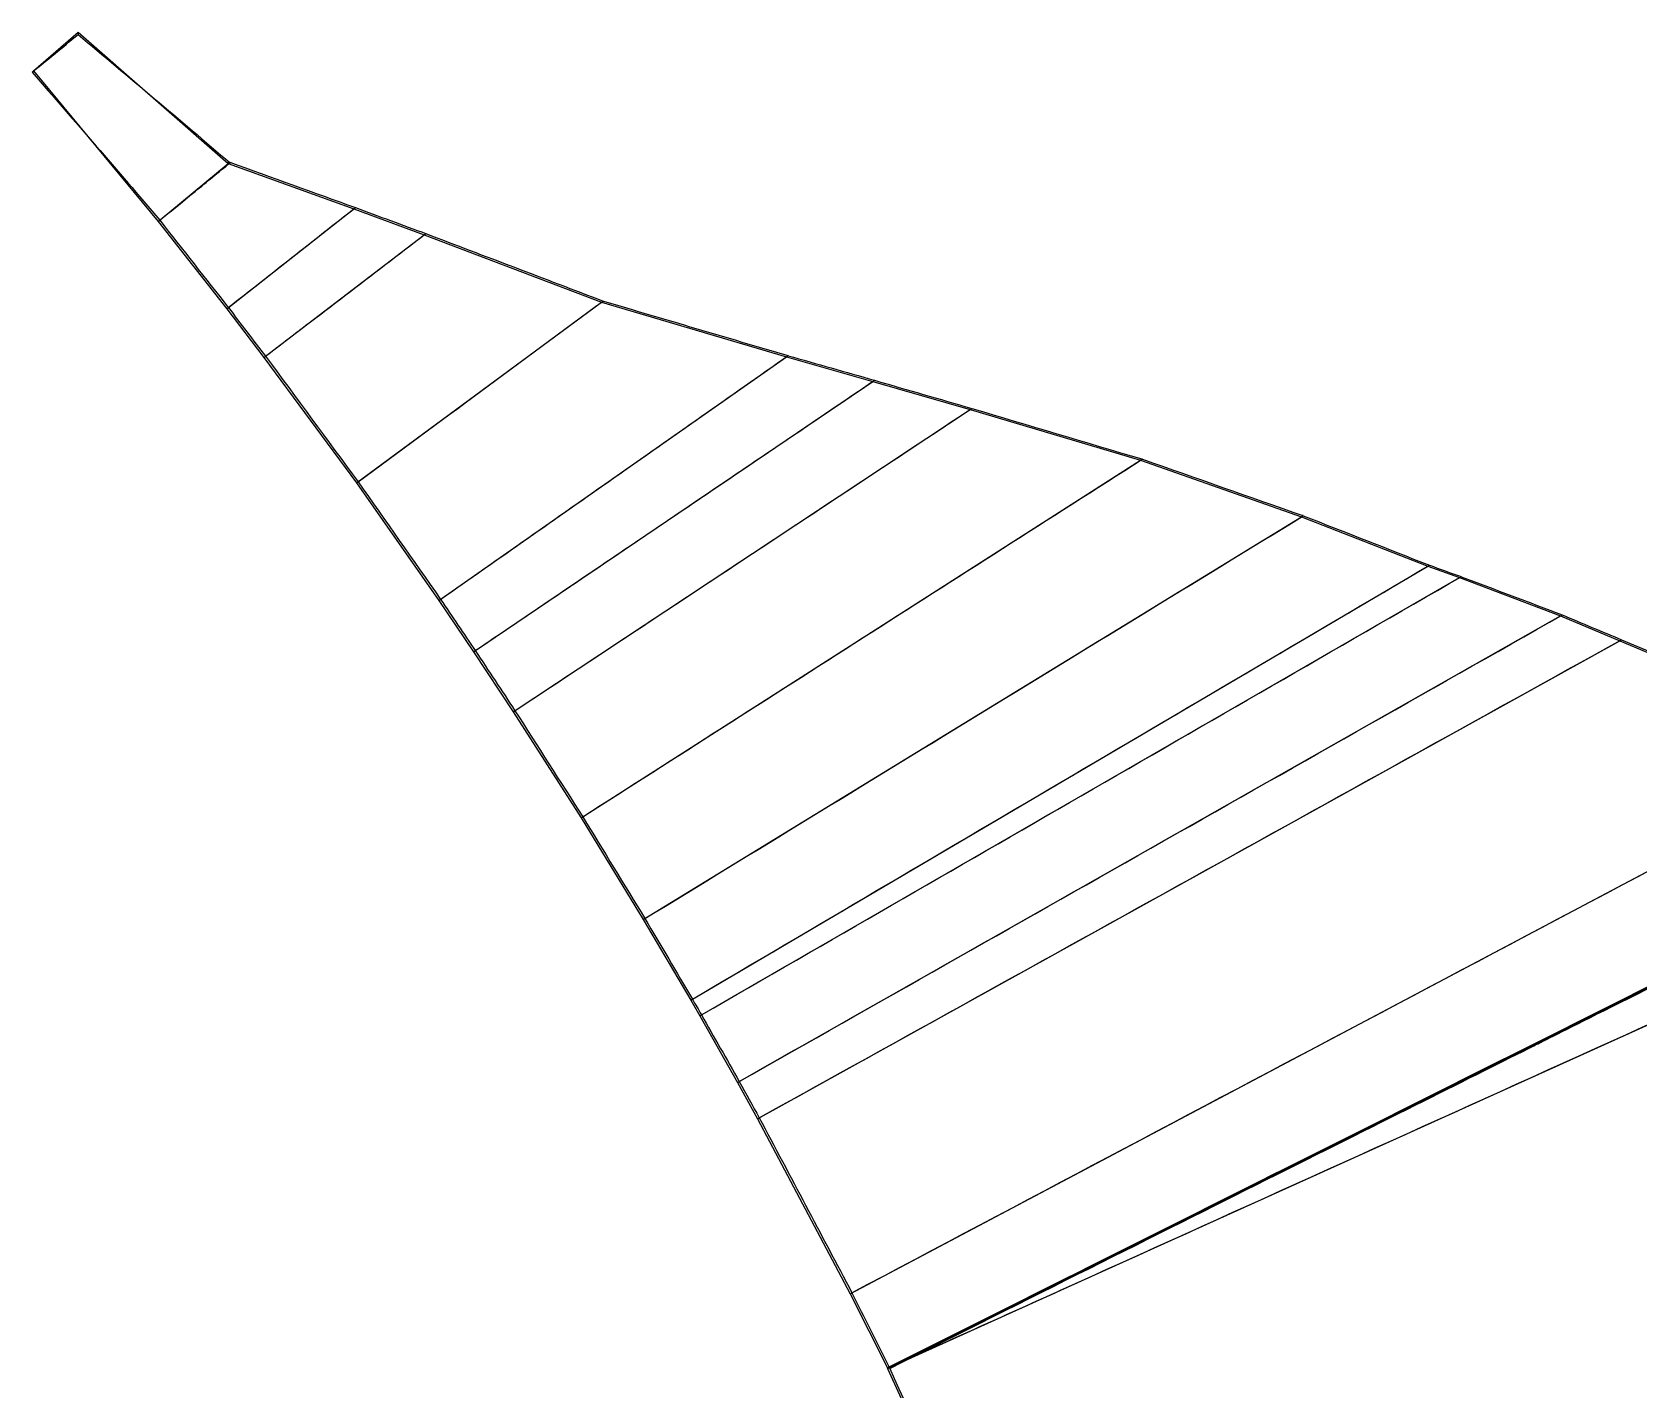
# Model space of a CAD drawing. Header units: metres. Extents: x 225018.4 to 225065.7, y 450831.4 to 450886.9.
# Drawn here: x 225051.928 to 225056.421, y 450883.13 to 450886.926 of the extents above; entities that cross this region are included whole.
import ezdxf

# ---------------------------------------------------------------- set-up
doc = ezdxf.new("R2010")
doc.units = ezdxf.units.M
doc.header["$MEASUREMENT"] = 0
doc.layers.add('사면1', color=7, linetype='Continuous')

msp = doc.modelspace()

# ---------------------------------------------------------------- linework, layer by layer
at = {"layer": '사면1', "color": 53}
for p, q in [((225051.9321, 450886.8179, 166.4), (225052.057, 450886.9264, 166.2897)), ((225051.9321, 450886.8179, 166.4), (225052.057, 450886.9264, 166.2897)), ((225052.057, 450886.9264, 166.2897), (225052.0561, 450886.9198, 166.2823)), ((225052.057, 450886.9264, 166.2897), (225052.0561, 450886.9198, 166.2823)), ((225052.057, 450886.9264, 166.2897), (225052.4764, 450886.5591, 166.5696)), ((225052.057, 450886.9264, 166.2897), (225052.4764, 450886.5591, 166.5696)), ((225051.9321, 450886.8179, 166.4), (225051.9278, 450886.8144, 166.3917)), ((225051.9321, 450886.8179, 166.4), (225052.2803, 450886.397, 166.4)), ((225052.2803, 450886.397, 166.4), (225052.4764, 450886.5591, 166.5696)), ((225052.2803, 450886.397, 166.4), (225052.4764, 450886.5591, 166.5696)), ((225052.4764, 450886.5591, 166.5696), (225052.8275, 450886.4325, 166.7014)), ((225052.4764, 450886.5591, 166.5696), (225052.8275, 450886.4325, 166.7014)), ((225052.4722, 450886.153, 166.4), (225052.8275, 450886.4325, 166.7014)), ((225052.4722, 450886.153, 166.4), (225052.8275, 450886.4325, 166.7014)), ((225052.8275, 450886.4325, 166.7014), (225052.8319, 450886.4359, 166.6931)), ((225052.8275, 450886.4325, 166.7014), (225053.0246, 450886.3598, 166.7763)), ((225052.2803, 450886.397, 166.4), (225052.4722, 450886.153, 166.4)), ((225052.5762, 450886.0169, 166.4), (225053.0246, 450886.3598, 166.7763)), ((225052.5762, 450886.0169, 166.4), (225053.0246, 450886.3598, 166.7763)), ((225053.0246, 450886.3598, 166.7763), (225053.029, 450886.3631, 166.768)), ((225053.0246, 450886.3598, 166.7763), (225053.5202, 450886.1715, 166.9677)), ((225053.0246, 450886.3598, 166.7763), (225053.5202, 450886.1715, 166.9677)), ((225052.8349, 450885.6661, 166.4), (225053.5202, 450886.1715, 166.9677)), ((225052.8349, 450885.6661, 166.4), (225053.5202, 450886.1715, 166.9677)), ((225053.5202, 450886.1715, 166.9677), (225054.0372, 450886.0187, 167.1912)), ((225053.5202, 450886.1715, 166.9677), (225054.0372, 450886.0187, 167.1912)), ((225052.4722, 450886.153, 166.4), (225052.5762, 450886.0169, 166.4)), ((225052.5762, 450886.0169, 166.4), (225052.8349, 450885.6661, 166.4)), ((225053.0654, 450885.3374, 166.4), (225054.0372, 450886.0187, 167.1912)), ((225053.0654, 450885.3374, 166.4), (225054.0372, 450886.0187, 167.1912)), ((225054.0372, 450886.0187, 167.1912), (225054.0417, 450886.0219, 167.1829)), ((225054.0372, 450886.0187, 167.1912), (225054.0417, 450886.0219, 167.1829)), ((225054.0372, 450886.0187, 167.1912), (225054.2791, 450885.9499, 167.2989)), ((225054.0372, 450886.0187, 167.1912), (225054.2791, 450885.9499, 167.2989)), ((225053.1624, 450885.194, 166.4), (225054.2791, 450885.9499, 167.2989)), ((225053.1624, 450885.194, 166.4), (225054.2791, 450885.9499, 167.2989)), ((225054.2791, 450885.9499, 167.2989), (225054.2837, 450885.953, 167.2906)), ((225054.2791, 450885.9499, 167.2989), (225054.5508, 450885.8712, 167.4211)), ((225053.2734, 450885.0263, 166.4), (225054.5508, 450885.8712, 167.4211)), ((225053.2734, 450885.0263, 166.4), (225054.5508, 450885.8712, 167.4211)), ((225054.5508, 450885.8712, 167.4211), (225054.5555, 450885.8743, 167.4127)), ((225054.5508, 450885.8712, 167.4211), (225055.0279, 450885.7296, 167.6381)), ((225054.5508, 450885.8712, 167.4211), (225055.0279, 450885.7296, 167.6381)), ((225053.4629, 450884.7297, 166.4), (225055.0279, 450885.7296, 167.6381)), ((225053.4629, 450884.7297, 166.4), (225055.0279, 450885.7296, 167.6381)), ((225055.0279, 450885.7296, 167.6381), (225055.478, 450885.5714, 167.8388)), ((225055.0279, 450885.7296, 167.6381), (225055.478, 450885.5714, 167.8388)), ((225052.8349, 450885.6661, 166.4), (225053.0654, 450885.3374, 166.4)), ((225053.6369, 450884.4452, 166.4), (225055.478, 450885.5714, 167.8388)), ((225053.6369, 450884.4452, 166.4), (225055.478, 450885.5714, 167.8388)), ((225055.478, 450885.5714, 167.8388), (225055.8306, 450885.4332, 167.9945)), ((225055.478, 450885.5714, 167.8388), (225055.8306, 450885.4332, 167.9945)), ((225053.7695, 450884.22, 166.4), (225055.8306, 450885.4332, 167.9945)), ((225053.7695, 450884.22, 166.4), (225055.8306, 450885.4332, 167.9945)), ((225053.7948, 450884.1761, 166.4), (225055.9192, 450885.4012, 168.0349)), ((225053.7948, 450884.1761, 166.4), (225055.9192, 450885.4012, 168.0349)), ((225055.8306, 450885.4332, 167.9945), (225055.8354, 450885.436, 167.9861)), ((225055.8306, 450885.4332, 167.9945), (225055.9192, 450885.4012, 168.0349)), ((225055.9192, 450885.4012, 168.0349), (225056.2023, 450885.2942, 168.1639)), ((225053.0654, 450885.3374, 166.4), (225053.1624, 450885.194, 166.4)), ((225053.9003, 450883.9899, 166.4), (225056.2023, 450885.2942, 168.1639)), ((225053.9003, 450883.9899, 166.4), (225056.2023, 450885.2942, 168.1639)), ((225056.2023, 450885.2942, 168.1639), (225056.3678, 450885.2249, 168.2379)), ((225053.9565, 450883.8885, 166.4), (225056.3678, 450885.2249, 168.2379)), ((225053.9565, 450883.8885, 166.4), (225056.3678, 450885.2249, 168.2379)), ((225056.3678, 450885.2249, 168.2379), (225056.3727, 450885.2276, 168.2296)), ((225056.3678, 450885.2249, 168.2379), (225057.0873, 450884.9199, 168.5622)), ((225056.3678, 450885.2249, 168.2379), (225057.0873, 450884.9199, 168.5622)), ((225053.1624, 450885.194, 166.4), (225053.2734, 450885.0263, 166.4)), ((225053.2734, 450885.0263, 166.4), (225053.4629, 450884.7297, 166.4)), ((225054.2155, 450883.3993, 166.3958), (225057.0873, 450884.9199, 168.5622)), ((225054.2155, 450883.3993, 166.3958), (225057.0873, 450884.9199, 168.5622)), ((225053.4629, 450884.7297, 166.4), (225053.6369, 450884.4452, 166.4)), ((225054.3195, 450883.1919, 166.4), (225057.4437, 450884.7572, 168.7296)), ((225054.3195, 450883.1919, 166.4), (225057.4437, 450884.7572, 168.7296)), ((225054.3202, 450883.1903, 166.4005), (225057.4463, 450884.7554, 168.7312)), ((225054.3202, 450883.1903, 166.4), (225057.6146, 450884.6789, 168.8101)), ((225054.3202, 450883.1903, 166.4), (225057.6146, 450884.6789, 168.8101)), ((225053.6369, 450884.4452, 166.4), (225053.7695, 450884.22, 166.4)), ((225053.7695, 450884.22, 166.4), (225053.7948, 450884.1761, 166.4)), ((225053.7948, 450884.1761, 166.4), (225053.9003, 450883.9899, 166.4)), ((225053.9003, 450883.9899, 166.4), (225053.9565, 450883.8885, 166.4)), ((225053.9565, 450883.8885, 166.4), (225054.2155, 450883.3993, 166.3958)), ((225054.2155, 450883.3993, 166.3958), (225054.3195, 450883.1919, 166.4)), ((225054.3195, 450883.1919, 166.4), (225054.3202, 450883.1903, 166.4)), ((225054.3202, 450883.1903, 166.4), (225054.3253, 450883.1924, 166.3917)), ((225054.3202, 450883.1903, 166.4005), (225054.7312, 450882.2806, 166.6915))]:
    msp.add_line(p, q, dxfattribs=at)
at = {"layer": '사면1', "color": 53, "extrusion": (0.158202, 0.883183, 0.441542)}
for p, q in [((225052.8275, 450886.4325, 166.7014), (225052.8319, 450886.4359, 166.6931)), ((225052.8275, 450886.4325, 166.7014), (225053.0246, 450886.3598, 166.7763)), ((225053.0246, 450886.3598, 166.7763), (225053.029, 450886.3631, 166.768))]:
    msp.add_line(p, q, dxfattribs=at)
at = {"layer": '사면1', "color": 53, "extrusion": (0.09114, 0.917075, 0.388159)}
for p, q in [((225054.2791, 450885.9499, 167.2989), (225054.2837, 450885.953, 167.2906)), ((225054.2791, 450885.9499, 167.2989), (225054.5508, 450885.8712, 167.4211)), ((225054.5508, 450885.8712, 167.4211), (225054.5555, 450885.8743, 167.4127))]:
    msp.add_line(p, q, dxfattribs=at)
at = {"layer": '사면1', "color": 53, "extrusion": (0.150855, 0.908268, 0.390247)}
for p, q in [((225055.8306, 450885.4332, 167.9945), (225055.8354, 450885.436, 167.9861)), ((225055.8306, 450885.4332, 167.9945), (225055.9192, 450885.4012, 168.0349)), ((225055.9192, 450885.4012, 168.0349), (225055.924, 450885.4039, 168.0265))]:
    msp.add_line(p, q, dxfattribs=at)
at = {"layer": '사면1', "color": 53, "extrusion": (0.163225, 0.905223, 0.392337)}
for p, q in [((225055.9192, 450885.4012, 168.0349), (225055.924, 450885.4039, 168.0265)), ((225055.9192, 450885.4012, 168.0349), (225056.2023, 450885.2942, 168.1639)), ((225056.2023, 450885.2942, 168.1639), (225056.2071, 450885.2969, 168.1556))]:
    msp.add_line(p, q, dxfattribs=at)
at = {"layer": '사면1', "color": 53, "extrusion": (0.194157, 0.894506, 0.402693)}
for p, q in [((225056.2023, 450885.2942, 168.1639), (225056.2071, 450885.2969, 168.1556)), ((225056.2023, 450885.2942, 168.1639), (225056.3678, 450885.2249, 168.2379)), ((225056.3678, 450885.2249, 168.2379), (225056.3727, 450885.2276, 168.2296))]:
    msp.add_line(p, q, dxfattribs=at)
at = {"layer": '사면1', "color": 53, "extrusion": (-0.587566, -0.030532, 0.8086)}
for p, q in [((225054.3194, 450883.1919, 166.4), (225057.4448, 450884.7566, 168.7302)), ((225054.3202, 450883.1903, 166.4005), (225057.4463, 450884.7554, 168.7312)), ((225054.3194, 450883.1919, 166.4), (225054.3202, 450883.1903, 166.4005))]:
    msp.add_line(p, q, dxfattribs=at)
at = {"layer": '사면1', "color": 53, "extrusion": (-0.318132, 0.927534, -0.196146)}
for p, q in [((225054.3194, 450883.1919, 166.4), (225057.4448, 450884.7566, 168.7302)), ((225054.3253, 450883.1922, 166.3919), (225057.4507, 450884.7569, 168.7221)), ((225054.3194, 450883.1919, 166.4), (225054.3253, 450883.1922, 166.3919))]:
    msp.add_line(p, q, dxfattribs=at)
at = {"layer": '사면1', "color": 53, "extrusion": (0.587566, 0.030532, -0.8086)}
for q in [(225057.4507, 450884.7569, 168.7221), (225054.3257, 450883.1913, 166.3922)]:
    msp.add_line((225054.3253, 450883.1922, 166.3919), q, dxfattribs=at)
at = {"layer": '사면1', "color": 53}
for points in [[(225051.9278, 450886.8144, 166.3917), (225051.9706, 450886.8492, 166.3549), (225052.0135, 450886.8843, 166.3185), (225052.0561, 450886.9198, 166.2823)], [(225051.9278, 450886.8144, 166.3917), (225051.9706, 450886.8492, 166.3549), (225052.0135, 450886.8843, 166.3185), (225052.0561, 450886.9198, 166.2823)], [(225052.0561, 450886.9198, 166.2823), (225052.1987, 450886.7996, 166.3733), (225052.341, 450886.6815, 166.4671), (225052.4813, 450886.561, 166.561)], [(225052.0561, 450886.9198, 166.2823), (225052.1987, 450886.7996, 166.3733), (225052.341, 450886.6815, 166.4671), (225052.4813, 450886.561, 166.561)], [(225052.4764, 450886.5591, 166.5696), (225052.4765, 450886.5608, 166.5664), (225052.4766, 450886.5624, 166.5631), (225052.4767, 450886.564, 166.5598)], [(225052.4764, 450886.5591, 166.5696), (225052.4765, 450886.5608, 166.5664), (225052.4766, 450886.5624, 166.5631), (225052.4767, 450886.564, 166.5598)], [(225052.4813, 450886.561, 166.561), (225052.4798, 450886.562, 166.5606), (225052.4782, 450886.563, 166.5602), (225052.4767, 450886.564, 166.5598)], [(225052.4813, 450886.561, 166.561), (225052.4798, 450886.562, 166.5606), (225052.4782, 450886.563, 166.5602), (225052.4767, 450886.564, 166.5598)], [(225052.2846, 450886.4004, 166.3917), (225052.2846, 450886.4004, 166.3917), (225052.2846, 450886.4004, 166.3917), (225052.2846, 450886.4004, 166.3917)], [(225053.5248, 450886.1747, 166.9594), (225053.5251, 450886.1746, 166.9595), (225053.5253, 450886.1745, 166.9596), (225053.5256, 450886.1744, 166.9597)], [(225053.5248, 450886.1747, 166.9594), (225053.5251, 450886.1746, 166.9595), (225053.5253, 450886.1745, 166.9596), (225053.5256, 450886.1744, 166.9597)], [(225055.0312, 450885.733, 167.6292), (225055.0316, 450885.7328, 167.6293), (225055.0321, 450885.7327, 167.6295), (225055.0325, 450885.7325, 167.6297)], [(225055.0312, 450885.733, 167.6292), (225055.0316, 450885.7328, 167.6293), (225055.0321, 450885.7327, 167.6295), (225055.0325, 450885.7325, 167.6297)], [(225052.8394, 450885.6693, 166.3917), (225052.8395, 450885.6693, 166.3917), (225052.8395, 450885.6693, 166.3917), (225052.8395, 450885.6693, 166.3917)], [(225055.4827, 450885.5742, 167.8305), (225055.4822, 450885.5744, 167.8302), (225055.4816, 450885.5747, 167.83), (225055.4811, 450885.5749, 167.8297)], [(225055.4827, 450885.5742, 167.8305), (225055.4822, 450885.5744, 167.8302), (225055.4816, 450885.5747, 167.83), (225055.4811, 450885.5749, 167.8297)], [(225056.3727, 450885.2276, 168.2296), (225056.6125, 450885.1259, 168.3377), (225056.8524, 450885.0242, 168.4458), (225057.0922, 450884.9224, 168.5538)], [(225056.3727, 450885.2276, 168.2296), (225056.6125, 450885.1259, 168.3377), (225056.8524, 450885.0242, 168.4458), (225057.0922, 450884.9224, 168.5538)], [(225053.4676, 450884.7326, 166.3917), (225053.4676, 450884.7326, 166.3917), (225053.4677, 450884.7326, 166.3917), (225053.4677, 450884.7325, 166.3917)], [(225054.6006, 450883.3326, 166.5975), (225055.55, 450883.8083, 167.3055), (225056.4993, 450884.284, 168.0134), (225057.4487, 450884.7596, 168.7213)], [(225054.6006, 450883.3326, 166.5975), (225055.55, 450883.8083, 167.3055), (225056.4993, 450884.284, 168.0134), (225057.4487, 450884.7596, 168.7213)], [(225053.9614, 450883.8911, 166.3917), (225053.9614, 450883.8911, 166.3917), (225053.9614, 450883.8912, 166.3917), (225053.9614, 450883.8912, 166.3917)], [(225054.2205, 450883.4018, 166.3875), (225054.2552, 450883.3326, 166.3889), (225054.2898, 450883.2634, 166.3903), (225054.3245, 450883.1942, 166.3916)], [(225054.3245, 450883.1942, 166.3916), (225054.3248, 450883.1936, 166.3917), (225054.3251, 450883.193, 166.3917), (225054.3253, 450883.1924, 166.3917)], [(225054.3257, 450883.1913, 166.3922), (225054.3258, 450883.191, 166.3923), (225054.326, 450883.1907, 166.3924), (225054.3261, 450883.1905, 166.3924)]]:
    msp.add_open_spline(points, degree=3, dxfattribs=at)
for points, knots in [([(225051.9278, 450886.8144, 166.3917), (225052.0469, 450886.6766, 166.3891), (225052.1672, 450886.5398, 166.3906), (225052.2845, 450886.4005, 166.3917), (225052.2846, 450886.4005, 166.3917), (225052.2846, 450886.4005, 166.3917), (225052.2846, 450886.4004, 166.3917)], [0, 0, 0, 0, 0.5462967, 0.5462967, 0.5462967, 0.5463646, 0.5463646, 0.5463646, 0.5463646]), ([(225052.4767, 450886.564, 166.5598), (225052.478, 450886.5635, 166.5603), (225052.4794, 450886.5631, 166.5608), (225052.4807, 450886.5626, 166.5613), (225052.5978, 450886.5204, 166.6052), (225052.7148, 450886.4781, 166.6491), (225052.8318, 450886.4359, 166.6931), (225052.8318, 450886.4359, 166.6931), (225052.8318, 450886.4359, 166.6931), (225052.8319, 450886.4359, 166.6931)], [-0.0045483, -0.0045483, -0.0045483, -0.0045483, 0, 0, 0, 0.3958101, 0.3958101, 0.3958101, 0.3958405, 0.3958405, 0.3958405, 0.3958405]), ([(225052.4767, 450886.564, 166.5598), (225052.478, 450886.5635, 166.5603), (225052.4794, 450886.5631, 166.5608), (225052.4807, 450886.5626, 166.5613), (225052.5978, 450886.5204, 166.6052), (225052.7148, 450886.4781, 166.6491), (225052.8318, 450886.4359, 166.6931), (225052.8318, 450886.4359, 166.6931), (225052.8318, 450886.4359, 166.6931), (225052.8319, 450886.4359, 166.6931)], [-0.0045483, -0.0045483, -0.0045483, -0.0045483, 0, 0, 0, 0.3958101, 0.3958101, 0.3958101, 0.3958405, 0.3958405, 0.3958405, 0.3958405]), ([(225052.2926, 450886.4069, 166.3985), (225052.2929, 450886.4072, 166.3988), (225052.293, 450886.4073, 166.3989), (225052.3066, 450886.4184, 166.4106), (225052.3445, 450886.4493, 166.4432), (225052.4164, 450886.508, 166.5051), (225052.4486, 450886.5343, 166.5328), (225052.4813, 450886.561, 166.561)], [-0.0010134, -0.0010134, -0.0010134, -0.0010134, 0, 0, 0.0622539, 0.0622539, 0.1145358, 0.1145358, 0.1145358, 0.1145358]), ([(225052.2926, 450886.4069, 166.3985), (225052.2929, 450886.4072, 166.3988), (225052.293, 450886.4073, 166.3989), (225052.3066, 450886.4184, 166.4106), (225052.3445, 450886.4493, 166.4432), (225052.4164, 450886.508, 166.5051), (225052.4486, 450886.5343, 166.5328), (225052.4813, 450886.561, 166.561)], [-0.0010134, -0.0010134, -0.0010134, -0.0010134, 0, 0, 0.0622539, 0.0622539, 0.1145358, 0.1145358, 0.1145358, 0.1145358]), ([(225052.4765, 450886.1564, 166.3917), (225052.5357, 450886.203, 166.4419), (225052.595, 450886.2496, 166.4921), (225052.7134, 450886.3427, 166.5926), (225052.7726, 450886.3893, 166.6428), (225052.8318, 450886.4359, 166.693)], [0.005433, 0.005433, 0.005433, 0.005433, 0.2770518, 0.2770518, 0.5487282, 0.5487282, 0.5487282, 0.5487282]), ([(225052.4765, 450886.1564, 166.3917), (225052.5357, 450886.203, 166.4419), (225052.595, 450886.2496, 166.4921), (225052.7134, 450886.3427, 166.5926), (225052.7726, 450886.3893, 166.6428), (225052.8318, 450886.4359, 166.693)], [0.005433, 0.005433, 0.005433, 0.005433, 0.2770518, 0.2770518, 0.5487282, 0.5487282, 0.5487282, 0.5487282]), ([(225052.8319, 450886.4359, 166.6931), (225052.8319, 450886.4359, 166.6931), (225052.8319, 450886.4359, 166.6931), (225052.8319, 450886.4359, 166.6931), (225052.8976, 450886.4116, 166.718), (225052.9633, 450886.3874, 166.743), (225053.029, 450886.3631, 166.768), (225053.029, 450886.3631, 166.768), (225053.029, 450886.3631, 166.768), (225053.029, 450886.3631, 166.768)], [-0.0000305, -0.0000305, -0.0000305, -0.0000305, 0, 0, 0, 0.2230485, 0.2230485, 0.2230485, 0.2230867, 0.2230867, 0.2230867, 0.2230867]), ([(225052.8319, 450886.4359, 166.6931), (225052.8319, 450886.4359, 166.6931), (225052.8319, 450886.4359, 166.6931), (225052.8319, 450886.4359, 166.6931), (225052.8976, 450886.4116, 166.718), (225052.9633, 450886.3874, 166.743), (225053.029, 450886.3631, 166.768), (225053.029, 450886.3631, 166.768), (225053.029, 450886.3631, 166.768), (225053.029, 450886.3631, 166.768)], [-0.0000305, -0.0000305, -0.0000305, -0.0000305, 0, 0, 0, 0.2230485, 0.2230485, 0.2230485, 0.2230867, 0.2230867, 0.2230867, 0.2230867]), ([(225052.2846, 450886.4004, 166.3917), (225052.287, 450886.4024, 166.3938), (225052.2895, 450886.4044, 166.3959), (225052.2921, 450886.4066, 166.3982), (225052.2922, 450886.4067, 166.3983), (225052.2926, 450886.4069, 166.3985)], [-0.01133685, -0.01133685, -0.01133685, -0.01133685, 0, 0, 0.00101341, 0.00101341, 0.00101341, 0.00101341]), ([(225052.2846, 450886.4004, 166.3917), (225052.287, 450886.4024, 166.3938), (225052.2895, 450886.4044, 166.3959), (225052.2921, 450886.4066, 166.3982), (225052.2922, 450886.4067, 166.3983), (225052.2926, 450886.4069, 166.3985)], [-0.01133685, -0.01133685, -0.01133685, -0.01133685, 0, 0, 0.00101341, 0.00101341, 0.00101341, 0.00101341]), ([(225052.2846, 450886.4004, 166.3917), (225052.2846, 450886.4004, 166.3917), (225052.2846, 450886.4004, 166.3917), (225052.2846, 450886.4004, 166.3917), (225052.3486, 450886.3191, 166.3917), (225052.4126, 450886.2378, 166.3917), (225052.4765, 450886.1564, 166.3917), (225052.4765, 450886.1564, 166.3917), (225052.4765, 450886.1564, 166.3917), (225052.4765, 450886.1564, 166.3917)], [-0.0000476, -0.0000476, -0.0000476, -0.0000476, 0, 0, 0, 0.3103719, 0.3103719, 0.3103719, 0.3104101, 0.3104101, 0.3104101, 0.3104101]), ([(225052.5806, 450886.0203, 166.3917), (225052.6554, 450886.0774, 166.4544), (225052.7301, 450886.1345, 166.5171), (225052.8795, 450886.2488, 166.6425), (225052.9543, 450886.306, 166.7052), (225053.029, 450886.3631, 166.768)], [-0.6851296, -0.6851296, -0.6851296, -0.6851296, -0.345974, -0.345974, -0.0067824, -0.0067824, -0.0067824, -0.0067824]), ([(225052.5806, 450886.0203, 166.3917), (225052.6554, 450886.0774, 166.4544), (225052.7301, 450886.1345, 166.5171), (225052.8795, 450886.2488, 166.6425), (225052.9543, 450886.306, 166.7052), (225053.029, 450886.3631, 166.768)], [-0.6851296, -0.6851296, -0.6851296, -0.6851296, -0.345974, -0.345974, -0.0067824, -0.0067824, -0.0067824, -0.0067824]), ([(225053.029, 450886.3631, 166.7679), (225053.029, 450886.3631, 166.768), (225053.029, 450886.3631, 166.768), (225053.029, 450886.3631, 166.768), (225053.1943, 450886.3003, 166.8318), (225053.3595, 450886.2375, 166.8956), (225053.5247, 450886.1747, 166.9593), (225053.5247, 450886.1747, 166.9594), (225053.5248, 450886.1747, 166.9594), (225053.5248, 450886.1747, 166.9594)], [-0.0000384, -0.0000384, -0.0000384, -0.0000384, 0, 0, 0, 0.5637247, 0.5637247, 0.5637247, 0.5638066, 0.5638066, 0.5638066, 0.5638066]), ([(225053.029, 450886.3631, 166.7679), (225053.029, 450886.3631, 166.768), (225053.029, 450886.3631, 166.768), (225053.029, 450886.3631, 166.768), (225053.1943, 450886.3003, 166.8318), (225053.3595, 450886.2375, 166.8956), (225053.5247, 450886.1747, 166.9593), (225053.5247, 450886.1747, 166.9594), (225053.5248, 450886.1747, 166.9594), (225053.5248, 450886.1747, 166.9594)], [-0.0000384, -0.0000384, -0.0000384, -0.0000384, 0, 0, 0, 0.5637247, 0.5637247, 0.5637247, 0.5638066, 0.5638066, 0.5638066, 0.5638066]), ([(225052.8394, 450885.6693, 166.3917), (225052.9537, 450885.7535, 166.4863), (225053.0679, 450885.8378, 166.5809), (225053.2963, 450886.0062, 166.7701), (225053.4105, 450886.0905, 166.8648), (225053.5248, 450886.1747, 166.9594)], [-1.033664, -1.033664, -1.033664, -1.033664, -0.522003, -0.522003, -0.010232, -0.010232, -0.010232, -0.010232]), ([(225052.8394, 450885.6693, 166.3917), (225052.9537, 450885.7535, 166.4863), (225053.0679, 450885.8378, 166.5809), (225053.2963, 450886.0062, 166.7701), (225053.4105, 450886.0905, 166.8648), (225053.5248, 450886.1747, 166.9594)], [-1.033664, -1.033664, -1.033664, -1.033664, -0.522003, -0.522003, -0.010232, -0.010232, -0.010232, -0.010232]), ([(225053.5202, 450886.1715, 166.9677), (225053.5211, 450886.1719, 166.9663), (225053.522, 450886.1724, 166.965), (225053.5238, 450886.1734, 166.9624), (225053.5247, 450886.1739, 166.9611), (225053.5256, 450886.1744, 166.9597)], [0, 0, 0, 0, 0.005016576, 0.005016576, 0.009863352, 0.009863352, 0.009863352, 0.009863352]), ([(225053.5202, 450886.1715, 166.9677), (225053.5211, 450886.1719, 166.9663), (225053.522, 450886.1724, 166.965), (225053.5238, 450886.1734, 166.9624), (225053.5247, 450886.1739, 166.9611), (225053.5256, 450886.1744, 166.9597)], [0, 0, 0, 0, 0.005016576, 0.005016576, 0.009863352, 0.009863352, 0.009863352, 0.009863352]), ([(225053.5256, 450886.1744, 166.9597), (225053.6977, 450886.1236, 167.0341), (225053.8697, 450886.0727, 167.1085), (225054.0417, 450886.0219, 167.1829), (225054.0417, 450886.0219, 167.1829), (225054.0417, 450886.0219, 167.1829), (225054.0417, 450886.0219, 167.1829)], [0.0009425, 0.0009425, 0.0009425, 0.0009425, 0.5835336, 0.5835336, 0.5835336, 0.5835658, 0.5835658, 0.5835658, 0.5835658]), ([(225053.5256, 450886.1744, 166.9597), (225053.6977, 450886.1236, 167.0341), (225053.8697, 450886.0727, 167.1085), (225054.0417, 450886.0219, 167.1829), (225054.0417, 450886.0219, 167.1829), (225054.0417, 450886.0219, 167.1829), (225054.0417, 450886.0219, 167.1829)], [0.0009425, 0.0009425, 0.0009425, 0.0009425, 0.5835336, 0.5835336, 0.5835336, 0.5835658, 0.5835658, 0.5835658, 0.5835658]), ([(225052.4765, 450886.1564, 166.3917), (225052.4765, 450886.1564, 166.3917), (225052.4766, 450886.1564, 166.3917), (225052.4766, 450886.1564, 166.3917), (225052.5112, 450886.111, 166.3917), (225052.5459, 450886.0657, 166.3917), (225052.5806, 450886.0203, 166.3917), (225052.5806, 450886.0203, 166.3917), (225052.5806, 450886.0203, 166.3917), (225052.5806, 450886.0203, 166.3917)], [-0.0000382, -0.0000382, -0.0000382, -0.0000382, 0, 0, 0, 0.1712883, 0.1712883, 0.1712883, 0.1713364, 0.1713364, 0.1713364, 0.1713364]), ([(225052.5806, 450886.0203, 166.3917), (225052.5806, 450886.0203, 166.3917), (225052.5806, 450886.0202, 166.3917), (225052.5807, 450886.0202, 166.3917), (225052.6669, 450885.9033, 166.3917), (225052.7532, 450885.7863, 166.3917), (225052.8394, 450885.6694, 166.3917), (225052.8394, 450885.6693, 166.3917), (225052.8394, 450885.6693, 166.3917), (225052.8394, 450885.6693, 166.3917)], [-0.0000481, -0.0000481, -0.0000481, -0.0000481, 0, 0, 0, 0.4359518, 0.4359518, 0.4359518, 0.4360181, 0.4360181, 0.4360181, 0.4360181]), ([(225053.07, 450885.3405, 166.3917), (225053.2319, 450885.4541, 166.5235), (225053.3939, 450885.5676, 166.6554), (225053.7178, 450885.7947, 166.9192), (225053.8798, 450885.9083, 167.051), (225054.0417, 450886.0219, 167.1829)], [-1.440654, -1.440654, -1.440654, -1.440654, -0.727481, -0.727481, -0.014263, -0.014263, -0.014263, -0.014263]), ([(225053.07, 450885.3405, 166.3917), (225053.2319, 450885.4541, 166.5235), (225053.3939, 450885.5676, 166.6554), (225053.7178, 450885.7947, 166.9192), (225053.8798, 450885.9083, 167.051), (225054.0417, 450886.0219, 167.1829)], [-1.440654, -1.440654, -1.440654, -1.440654, -0.727481, -0.727481, -0.014263, -0.014263, -0.014263, -0.014263]), ([(225054.0417, 450886.0218, 167.1829), (225054.0417, 450886.0218, 167.1829), (225054.0418, 450886.0218, 167.1829), (225054.0418, 450886.0218, 167.1829), (225054.1224, 450885.9989, 167.2188), (225054.203, 450885.976, 167.2547), (225054.2837, 450885.9531, 167.2906), (225054.2837, 450885.953, 167.2906), (225054.2837, 450885.953, 167.2906), (225054.2837, 450885.953, 167.2906)], [-0.0000318, -0.0000318, -0.0000318, -0.0000318, 0, 0, 0, 0.2735842, 0.2735842, 0.2735842, 0.2736059, 0.2736059, 0.2736059, 0.2736059]), ([(225054.0417, 450886.0218, 167.1829), (225054.0417, 450886.0218, 167.1829), (225054.0418, 450886.0218, 167.1829), (225054.0418, 450886.0218, 167.1829), (225054.1224, 450885.9989, 167.2188), (225054.203, 450885.976, 167.2547), (225054.2837, 450885.9531, 167.2906), (225054.2837, 450885.953, 167.2906), (225054.2837, 450885.953, 167.2906), (225054.2837, 450885.953, 167.2906)], [-0.0000318, -0.0000318, -0.0000318, -0.0000318, 0, 0, 0, 0.2735842, 0.2735842, 0.2735842, 0.2736059, 0.2736059, 0.2736059, 0.2736059]), ([(225053.167, 450885.1971, 166.3917), (225053.3531, 450885.3231, 166.5415), (225053.5392, 450885.4491, 166.6913), (225053.9114, 450885.701, 166.991), (225054.0976, 450885.827, 167.1408), (225054.2837, 450885.953, 167.2906)], [0.016175, 0.016175, 0.016175, 0.016175, 0.826431, 0.826431, 1.63678, 1.63678, 1.63678, 1.63678]), ([(225053.167, 450885.1971, 166.3917), (225053.3531, 450885.3231, 166.5415), (225053.5392, 450885.4491, 166.6913), (225053.9114, 450885.701, 166.991), (225054.0976, 450885.827, 167.1408), (225054.2837, 450885.953, 167.2906)], [0.016175, 0.016175, 0.016175, 0.016175, 0.826431, 0.826431, 1.63678, 1.63678, 1.63678, 1.63678]), ([(225054.2837, 450885.953, 167.2906), (225054.2837, 450885.953, 167.2906), (225054.2837, 450885.953, 167.2906), (225054.2837, 450885.953, 167.2906), (225054.3743, 450885.9268, 167.3313), (225054.4649, 450885.9005, 167.372), (225054.5555, 450885.8743, 167.4127), (225054.5555, 450885.8743, 167.4127), (225054.5555, 450885.8743, 167.4128), (225054.5555, 450885.8743, 167.4128)], [-0.0000218, -0.0000218, -0.0000218, -0.0000218, 0, 0, 0, 0.3081548, 0.3081548, 0.3081548, 0.308185, 0.308185, 0.308185, 0.308185]), ([(225054.2837, 450885.953, 167.2906), (225054.2837, 450885.953, 167.2906), (225054.2837, 450885.953, 167.2906), (225054.2837, 450885.953, 167.2906), (225054.3743, 450885.9268, 167.3313), (225054.4649, 450885.9005, 167.372), (225054.5555, 450885.8743, 167.4127), (225054.5555, 450885.8743, 167.4127), (225054.5555, 450885.8743, 167.4128), (225054.5555, 450885.8743, 167.4128)], [-0.0000218, -0.0000218, -0.0000218, -0.0000218, 0, 0, 0, 0.3081548, 0.3081548, 0.3081548, 0.308185, 0.308185, 0.308185, 0.308185]), ([(225053.278, 450885.0293, 166.3917), (225053.4909, 450885.1701, 166.5619), (225053.7038, 450885.311, 166.732), (225054.1297, 450885.5926, 167.0724), (225054.3426, 450885.7334, 167.2426), (225054.5555, 450885.8743, 167.4127)], [-1.859157, -1.859157, -1.859157, -1.859157, -0.938804, -0.938804, -0.018406, -0.018406, -0.018406, -0.018406]), ([(225053.278, 450885.0293, 166.3917), (225053.4909, 450885.1701, 166.5619), (225053.7038, 450885.311, 166.732), (225054.1297, 450885.5926, 167.0724), (225054.3426, 450885.7334, 167.2426), (225054.5555, 450885.8743, 167.4127)], [-1.859157, -1.859157, -1.859157, -1.859157, -0.938804, -0.938804, -0.018406, -0.018406, -0.018406, -0.018406]), ([(225054.5555, 450885.8742, 167.4127), (225054.5555, 450885.8742, 167.4127), (225054.5555, 450885.8742, 167.4127), (225054.5555, 450885.8742, 167.4127), (225054.7141, 450885.8272, 167.4849), (225054.8726, 450885.7801, 167.557), (225055.0312, 450885.733, 167.6292)], [-0.0000303, -0.0000303, -0.0000303, -0.0000303, 0, 0, 0, 0.541351, 0.541351, 0.541351, 0.541351]), ([(225054.5555, 450885.8742, 167.4127), (225054.5555, 450885.8742, 167.4127), (225054.5555, 450885.8742, 167.4127), (225054.5555, 450885.8742, 167.4127), (225054.7141, 450885.8272, 167.4849), (225054.8726, 450885.7801, 167.557), (225055.0312, 450885.733, 167.6292)], [-0.0000303, -0.0000303, -0.0000303, -0.0000303, 0, 0, 0, 0.541351, 0.541351, 0.541351, 0.541351]), ([(225053.4676, 450884.7326, 166.3917), (225053.7285, 450884.8992, 166.598), (225053.9893, 450885.0659, 166.8044), (225054.5109, 450885.3992, 167.2171), (225054.7717, 450885.5659, 167.4234), (225055.0325, 450885.7325, 167.6297)], [-2.254273, -2.254273, -2.254273, -2.254273, -1.138298, -1.138298, -0.022319, -0.022319, -0.022319, -0.022319]), ([(225053.4676, 450884.7326, 166.3917), (225053.7285, 450884.8992, 166.598), (225053.9893, 450885.0659, 166.8044), (225054.5109, 450885.3992, 167.2171), (225054.7717, 450885.5659, 167.4234), (225055.0325, 450885.7325, 167.6297)], [-2.254273, -2.254273, -2.254273, -2.254273, -1.138298, -1.138298, -0.022319, -0.022319, -0.022319, -0.022319]), ([(225055.0279, 450885.7296, 167.6381), (225055.0285, 450885.7303, 167.6363), (225055.029, 450885.7308, 167.635), (225055.0298, 450885.7316, 167.6328), (225055.0305, 450885.7323, 167.6309), (225055.0312, 450885.733, 167.6292)], [-0.01535412, -0.01535412, -0.01535412, -0.01535412, -0.0059072, -0.0059072, 0, 0, 0, 0]), ([(225055.0279, 450885.7296, 167.6381), (225055.0285, 450885.7303, 167.6363), (225055.029, 450885.7308, 167.635), (225055.0298, 450885.7316, 167.6328), (225055.0305, 450885.7323, 167.6309), (225055.0312, 450885.733, 167.6292)], [-0.01535412, -0.01535412, -0.01535412, -0.01535412, -0.0059072, -0.0059072, 0, 0, 0, 0]), ([(225055.0325, 450885.7325, 167.6297), (225055.0326, 450885.7325, 167.6298), (225055.0326, 450885.7325, 167.6298), (225055.0326, 450885.7325, 167.6298), (225055.1821, 450885.68, 167.6964), (225055.3316, 450885.6274, 167.7631), (225055.4811, 450885.5749, 167.8297)], [-0.0000726, -0.0000726, -0.0000726, -0.0000726, 0, 0, 0, 0.5157134, 0.5157134, 0.5157134, 0.5157134]), ([(225055.0325, 450885.7325, 167.6297), (225055.0326, 450885.7325, 167.6298), (225055.0326, 450885.7325, 167.6298), (225055.0326, 450885.7325, 167.6298), (225055.1821, 450885.68, 167.6964), (225055.3316, 450885.6274, 167.7631), (225055.4811, 450885.5749, 167.8297)], [-0.0000726, -0.0000726, -0.0000726, -0.0000726, 0, 0, 0, 0.5157134, 0.5157134, 0.5157134, 0.5157134]), ([(225052.8395, 450885.6693, 166.3917), (225052.9163, 450885.5597, 166.3917), (225052.9931, 450885.4501, 166.3917), (225053.0699, 450885.3406, 166.3917), (225053.07, 450885.3405, 166.3917), (225053.07, 450885.3405, 166.3917), (225053.07, 450885.3405, 166.3917)], [0, 0, 0, 0, 0.4014485, 0.4014485, 0.4014485, 0.401494, 0.401494, 0.401494, 0.401494]), ([(225053.6417, 450884.448, 166.3917), (225053.9485, 450884.6357, 166.6315), (225054.2554, 450884.8234, 166.8713), (225054.8691, 450885.1988, 167.3509), (225055.1759, 450885.3865, 167.5907), (225055.4827, 450885.5742, 167.8305)], [-2.619738, -2.619738, -2.619738, -2.619738, -1.322839, -1.322839, -0.025937, -0.025937, -0.025937, -0.025937]), ([(225053.6417, 450884.448, 166.3917), (225053.9485, 450884.6357, 166.6315), (225054.2554, 450884.8234, 166.8713), (225054.8691, 450885.1988, 167.3509), (225055.1759, 450885.3865, 167.5907), (225055.4827, 450885.5742, 167.8305)], [-2.619738, -2.619738, -2.619738, -2.619738, -1.322839, -1.322839, -0.025937, -0.025937, -0.025937, -0.025937]), ([(225055.478, 450885.5714, 167.8388), (225055.4785, 450885.572, 167.8373), (225055.479, 450885.5726, 167.8358), (225055.48, 450885.5737, 167.8328), (225055.4806, 450885.5743, 167.8313), (225055.4811, 450885.5749, 167.8297)], [0, 0, 0, 0, 0.005020075, 0.005020075, 0.009909074, 0.009909074, 0.009909074, 0.009909074]), ([(225055.478, 450885.5714, 167.8388), (225055.4785, 450885.572, 167.8373), (225055.479, 450885.5726, 167.8358), (225055.48, 450885.5737, 167.8328), (225055.4806, 450885.5743, 167.8313), (225055.4811, 450885.5749, 167.8297)], [0, 0, 0, 0, 0.005020075, 0.005020075, 0.009909074, 0.009909074, 0.009909074, 0.009909074]), ([(225055.4827, 450885.5742, 167.8305), (225055.4828, 450885.5742, 167.8305), (225055.4828, 450885.5742, 167.8305), (225055.4828, 450885.5742, 167.8305), (225055.6003, 450885.5282, 167.8824), (225055.7179, 450885.4821, 167.9343), (225055.8354, 450885.4361, 167.9861), (225055.8354, 450885.4361, 167.9862), (225055.8354, 450885.4361, 167.9862), (225055.8354, 450885.4361, 167.9862)], [-0.0000633, -0.0000633, -0.0000633, -0.0000633, 0, 0, 0, 0.4094605, 0.4094605, 0.4094605, 0.4094778, 0.4094778, 0.4094778, 0.4094778]), ([(225055.4827, 450885.5742, 167.8305), (225055.4828, 450885.5742, 167.8305), (225055.4828, 450885.5742, 167.8305), (225055.4828, 450885.5742, 167.8305), (225055.6003, 450885.5282, 167.8824), (225055.7179, 450885.4821, 167.9343), (225055.8354, 450885.4361, 167.9861), (225055.8354, 450885.4361, 167.9862), (225055.8354, 450885.4361, 167.9862), (225055.8354, 450885.4361, 167.9862)], [-0.0000633, -0.0000633, -0.0000633, -0.0000633, 0, 0, 0, 0.4094605, 0.4094605, 0.4094605, 0.4094778, 0.4094778, 0.4094778, 0.4094778]), ([(225053.7743, 450884.2228, 166.3917), (225054.1178, 450884.425, 166.6574), (225054.4613, 450884.6272, 166.9232), (225055.1484, 450885.0316, 167.4547), (225055.4919, 450885.2338, 167.7204), (225055.8354, 450885.436, 167.9861)], [-2.903217, -2.903217, -2.903217, -2.903217, -1.465995, -1.465995, -0.028744, -0.028744, -0.028744, -0.028744]), ([(225053.7743, 450884.2228, 166.3917), (225054.1178, 450884.425, 166.6574), (225054.4613, 450884.6272, 166.9232), (225055.1484, 450885.0316, 167.4547), (225055.4919, 450885.2338, 167.7204), (225055.8354, 450885.436, 167.9861)], [-2.903217, -2.903217, -2.903217, -2.903217, -1.465995, -1.465995, -0.028744, -0.028744, -0.028744, -0.028744]), ([(225053.7996, 450884.1789, 166.3917), (225054.1537, 450884.383, 166.6642), (225054.5077, 450884.5872, 166.9366), (225055.2158, 450884.9956, 167.4816), (225055.5699, 450885.1998, 167.7541), (225055.924, 450885.4039, 168.0265)], [0.029449, 0.029449, 0.029449, 0.029449, 1.503063, 1.503063, 2.976745, 2.976745, 2.976745, 2.976745]), ([(225053.7996, 450884.1789, 166.3917), (225054.1537, 450884.383, 166.6642), (225054.5077, 450884.5872, 166.9366), (225055.2158, 450884.9956, 167.4816), (225055.5699, 450885.1998, 167.7541), (225055.924, 450885.4039, 168.0265)], [0.029449, 0.029449, 0.029449, 0.029449, 1.503063, 1.503063, 2.976745, 2.976745, 2.976745, 2.976745]), ([(225055.8354, 450885.436, 167.9861), (225055.8354, 450885.436, 167.9861), (225055.8354, 450885.436, 167.9861), (225055.8354, 450885.436, 167.9861), (225055.8649, 450885.4253, 167.9996), (225055.8945, 450885.4146, 168.0131), (225055.924, 450885.404, 168.0265), (225055.924, 450885.404, 168.0265), (225055.924, 450885.404, 168.0265), (225055.924, 450885.404, 168.0266)], [-0.0000169, -0.0000169, -0.0000169, -0.0000169, 0, 0, 0, 0.1024691, 0.1024691, 0.1024691, 0.1024858, 0.1024858, 0.1024858, 0.1024858]), ([(225055.8354, 450885.436, 167.9861), (225055.8354, 450885.436, 167.9861), (225055.8354, 450885.436, 167.9861), (225055.8354, 450885.436, 167.9861), (225055.8649, 450885.4253, 167.9996), (225055.8945, 450885.4146, 168.0131), (225055.924, 450885.404, 168.0265), (225055.924, 450885.404, 168.0265), (225055.924, 450885.404, 168.0265), (225055.924, 450885.404, 168.0266)], [-0.0000169, -0.0000169, -0.0000169, -0.0000169, 0, 0, 0, 0.1024691, 0.1024691, 0.1024691, 0.1024858, 0.1024858, 0.1024858, 0.1024858]), ([(225055.924, 450885.4039, 168.0265), (225055.924, 450885.4039, 168.0265), (225055.924, 450885.4039, 168.0265), (225055.924, 450885.4039, 168.0265), (225056.0184, 450885.3683, 168.0695), (225056.1127, 450885.3326, 168.1126), (225056.2071, 450885.297, 168.1556), (225056.2071, 450885.2969, 168.1556), (225056.2071, 450885.2969, 168.1556), (225056.2071, 450885.2969, 168.1556)], [-0.0000169, -0.0000169, -0.0000169, -0.0000169, 0, 0, 0, 0.329004, 0.329004, 0.329004, 0.3290214, 0.3290214, 0.3290214, 0.3290214]), ([(225055.924, 450885.4039, 168.0265), (225055.924, 450885.4039, 168.0265), (225055.924, 450885.4039, 168.0265), (225055.924, 450885.4039, 168.0265), (225056.0184, 450885.3683, 168.0695), (225056.1127, 450885.3326, 168.1126), (225056.2071, 450885.297, 168.1556), (225056.2071, 450885.2969, 168.1556), (225056.2071, 450885.2969, 168.1556), (225056.2071, 450885.2969, 168.1556)], [-0.0000169, -0.0000169, -0.0000169, -0.0000169, 0, 0, 0, 0.329004, 0.329004, 0.329004, 0.3290214, 0.3290214, 0.3290214, 0.3290214]), ([(225053.07, 450885.3405, 166.3917), (225053.07, 450885.3405, 166.3917), (225053.07, 450885.3405, 166.3917), (225053.07, 450885.3405, 166.3917), (225053.1023, 450885.2927, 166.3917), (225053.1347, 450885.2449, 166.3917), (225053.167, 450885.1972, 166.3917), (225053.167, 450885.1971, 166.3917), (225053.167, 450885.1971, 166.3917), (225053.167, 450885.1971, 166.3917)], [-0.0000455, -0.0000455, -0.0000455, -0.0000455, 0, 0, 0, 0.1730741, 0.1730741, 0.1730741, 0.1731038, 0.1731038, 0.1731038, 0.1731038]), ([(225053.9052, 450883.9926, 166.3917), (225054.2888, 450884.21, 166.6857), (225054.6725, 450884.4273, 166.9796), (225055.4398, 450884.8621, 167.5676), (225055.8235, 450885.0795, 167.8616), (225056.2071, 450885.2969, 168.1556)], [-3.211677, -3.211677, -3.211677, -3.211677, -1.62175, -1.62175, -0.031798, -0.031798, -0.031798, -0.031798]), ([(225053.9052, 450883.9926, 166.3917), (225054.2888, 450884.21, 166.6857), (225054.6725, 450884.4273, 166.9796), (225055.4398, 450884.8621, 167.5676), (225055.8235, 450885.0795, 167.8616), (225056.2071, 450885.2969, 168.1556)], [-3.211677, -3.211677, -3.211677, -3.211677, -1.62175, -1.62175, -0.031798, -0.031798, -0.031798, -0.031798]), ([(225056.2071, 450885.2969, 168.1556), (225056.2071, 450885.2969, 168.1556), (225056.2071, 450885.2969, 168.1556), (225056.2071, 450885.2969, 168.1556), (225056.2623, 450885.2738, 168.1802), (225056.3175, 450885.2507, 168.2049), (225056.3727, 450885.2276, 168.2296), (225056.3727, 450885.2276, 168.2296), (225056.3727, 450885.2276, 168.2296), (225056.3727, 450885.2276, 168.2296)], [-0.000018, -0.000018, -0.000018, -0.000018, 0, 0, 0, 0.194132, 0.194132, 0.194132, 0.1941497, 0.1941497, 0.1941497, 0.1941497]), ([(225056.2071, 450885.2969, 168.1556), (225056.2071, 450885.2969, 168.1556), (225056.2071, 450885.2969, 168.1556), (225056.2071, 450885.2969, 168.1556), (225056.2623, 450885.2738, 168.1802), (225056.3175, 450885.2507, 168.2049), (225056.3727, 450885.2276, 168.2296), (225056.3727, 450885.2276, 168.2296), (225056.3727, 450885.2276, 168.2296), (225056.3727, 450885.2276, 168.2296)], [-0.000018, -0.000018, -0.000018, -0.000018, 0, 0, 0, 0.194132, 0.194132, 0.194132, 0.1941497, 0.1941497, 0.1941497, 0.1941497]), ([(225053.9614, 450883.8912, 166.3917), (225054.3633, 450884.1139, 166.698), (225054.7651, 450884.3366, 167.0043), (225055.5689, 450884.7821, 167.617), (225055.9708, 450885.0049, 167.9233), (225056.3727, 450885.2276, 168.2296)], [0.033111, 0.033111, 0.033111, 0.033111, 1.689772, 1.689772, 3.346503, 3.346503, 3.346503, 3.346503]), ([(225053.9614, 450883.8912, 166.3917), (225054.3633, 450884.1139, 166.698), (225054.7651, 450884.3366, 167.0043), (225055.5689, 450884.7821, 167.617), (225055.9708, 450885.0049, 167.9233), (225056.3727, 450885.2276, 168.2296)], [0.033111, 0.033111, 0.033111, 0.033111, 1.689772, 1.689772, 3.346503, 3.346503, 3.346503, 3.346503]), ([(225053.167, 450885.1971, 166.3917), (225053.167, 450885.1971, 166.3917), (225053.167, 450885.1971, 166.3917), (225053.1671, 450885.1971, 166.3917), (225053.204, 450885.1412, 166.3917), (225053.241, 450885.0853, 166.3917), (225053.278, 450885.0293, 166.3917), (225053.278, 450885.0293, 166.3917), (225053.278, 450885.0293, 166.3917), (225053.278, 450885.0293, 166.3917)], [-0.0000297, -0.0000297, -0.0000297, -0.0000297, 0, 0, 0, 0.201145, 0.201145, 0.201145, 0.2011888, 0.2011888, 0.2011888, 0.2011888]), ([(225053.278, 450885.0293, 166.3917), (225053.2781, 450885.0293, 166.3917), (225053.2781, 450885.0293, 166.3917), (225053.2781, 450885.0293, 166.3917), (225053.3412, 450884.9304, 166.3917), (225053.4044, 450884.8315, 166.3917), (225053.4676, 450884.7326, 166.3917), (225053.4676, 450884.7326, 166.3917), (225053.4676, 450884.7326, 166.3917), (225053.4676, 450884.7326, 166.3917)], [-0.0000438, -0.0000438, -0.0000438, -0.0000438, 0, 0, 0, 0.3520155, 0.3520155, 0.3520155, 0.3520698, 0.3520698, 0.3520698, 0.3520698]), ([(225054.2205, 450883.4018, 166.3875), (225054.6991, 450883.6553, 166.7485), (225055.1777, 450883.9087, 167.1096), (225056.1349, 450884.4156, 167.8317), (225056.6136, 450884.669, 168.1928), (225057.0922, 450884.9224, 168.5538)], [-3.944461, -3.944461, -3.944461, -3.944461, -1.991838, -1.991838, -0.03905, -0.03905, -0.03905, -0.03905]), ([(225054.2205, 450883.4018, 166.3875), (225054.6991, 450883.6553, 166.7485), (225055.1777, 450883.9087, 167.1096), (225056.1349, 450884.4156, 167.8317), (225056.6136, 450884.669, 168.1928), (225057.0922, 450884.9224, 168.5538)], [-3.944461, -3.944461, -3.944461, -3.944461, -1.991838, -1.991838, -0.03905, -0.03905, -0.03905, -0.03905]), ([(225053.4677, 450884.7325, 166.3917), (225053.5257, 450884.6377, 166.3917), (225053.5837, 450884.5429, 166.3917), (225053.6417, 450884.4481, 166.3917), (225053.6417, 450884.4481, 166.3917), (225053.6417, 450884.448, 166.3917), (225053.6417, 450884.448, 166.3917)], [0, 0, 0, 0, 0.3334775, 0.3334775, 0.3334775, 0.3335246, 0.3335246, 0.3335246, 0.3335246]), ([(225056.1277, 450884.0926, 167.7356), (225056.1351, 450884.0963, 167.7412), (225056.1376, 450884.0975, 167.743), (225056.1736, 450884.1155, 167.7699), (225056.4317, 450884.2448, 167.9623), (225057.0261, 450884.5424, 168.4054), (225057.2391, 450884.6491, 168.5643), (225057.4522, 450884.7557, 168.7231)], [-2.680065, -2.680065, -2.680065, -2.680065, -2.438585, -2.438585, -0.901201, -0.901201, -0.042116, -0.042116, -0.042116, -0.042116]), ([(225056.1277, 450884.0926, 167.7356), (225056.1351, 450884.0963, 167.7412), (225056.1376, 450884.0975, 167.743), (225056.1736, 450884.1155, 167.7699), (225056.4317, 450884.2448, 167.9623), (225057.0261, 450884.5424, 168.4054), (225057.2391, 450884.6491, 168.5643), (225057.4522, 450884.7557, 168.7231)], [-2.680065, -2.680065, -2.680065, -2.680065, -2.438585, -2.438585, -0.901201, -0.901201, -0.042116, -0.042116, -0.042116, -0.042116]), ([(225054.3253, 450883.1924, 166.3917), (225054.4837, 450883.2651, 166.5078), (225054.6428, 450883.3361, 166.624), (225054.8016, 450883.4079, 166.7402), (225055.7409, 450883.8324, 167.4274), (225056.6802, 450884.2568, 168.1145), (225057.6196, 450884.6813, 168.8017)], [0, 0, 0, 0, 0.628228, 0.628228, 0.628228, 4.344802, 4.344802, 4.344802, 4.344802]), ([(225054.3253, 450883.1924, 166.3917), (225054.4837, 450883.2651, 166.5078), (225054.6428, 450883.3361, 166.624), (225054.8016, 450883.4079, 166.7402), (225055.7409, 450883.8324, 167.4274), (225056.6802, 450884.2568, 168.1145), (225057.6196, 450884.6813, 168.8017)], [0, 0, 0, 0, 0.628228, 0.628228, 0.628228, 4.344802, 4.344802, 4.344802, 4.344802]), ([(225053.6417, 450884.448, 166.3917), (225053.6417, 450884.448, 166.3917), (225053.6417, 450884.448, 166.3917), (225053.6417, 450884.448, 166.3917), (225053.6859, 450884.3729, 166.3917), (225053.7301, 450884.2979, 166.3917), (225053.7743, 450884.2228, 166.3917), (225053.7743, 450884.2228, 166.3917), (225053.7743, 450884.2228, 166.3917), (225053.7743, 450884.2228, 166.3917)], [-0.0000471, -0.0000471, -0.0000471, -0.0000471, 0, 0, 0, 0.2612541, 0.2612541, 0.2612541, 0.2612788, 0.2612788, 0.2612788, 0.2612788]), ([(225053.7743, 450884.2228, 166.3917), (225053.7743, 450884.2228, 166.3917), (225053.7743, 450884.2228, 166.3917), (225053.7743, 450884.2228, 166.3917), (225053.7827, 450884.2082, 166.3917), (225053.7912, 450884.1935, 166.3917), (225053.7996, 450884.1789, 166.3917), (225053.7996, 450884.1789, 166.3917), (225053.7996, 450884.1789, 166.3917), (225053.7996, 450884.1789, 166.3917)], [-0.00002472, -0.00002472, -0.00002472, -0.00002472, 0, 0, 0, 0.05069181, 0.05069181, 0.05069181, 0.0507128, 0.0507128, 0.0507128, 0.0507128]), ([(225053.7996, 450884.1789, 166.3917), (225053.7996, 450884.1789, 166.3917), (225053.7996, 450884.1789, 166.3917), (225053.7996, 450884.1789, 166.3917), (225053.8348, 450884.1168, 166.3917), (225053.87, 450884.0547, 166.3917), (225053.9052, 450883.9926, 166.3917), (225053.9052, 450883.9926, 166.3917), (225053.9052, 450883.9926, 166.3917), (225053.9052, 450883.9926, 166.3917)], [-0.000021, -0.000021, -0.000021, -0.000021, 0, 0, 0, 0.2140887, 0.2140887, 0.2140887, 0.2141149, 0.2141149, 0.2141149, 0.2141149]), ([(225054.3261, 450883.1905, 166.3924), (225055.1044, 450883.5802, 166.9727), (225055.7631, 450883.91, 167.4638), (225056.1178, 450884.0876, 167.7283), (225056.1228, 450884.0901, 167.732), (225056.1277, 450884.0926, 167.7356)], [0.042102, 0.042102, 0.042102, 0.042102, 3.193105, 3.193105, 3.237544, 3.237544, 3.237544, 3.237544]), ([(225054.3261, 450883.1905, 166.3924), (225055.1044, 450883.5802, 166.9727), (225055.7631, 450883.91, 167.4638), (225056.1178, 450884.0876, 167.7283), (225056.1228, 450884.0901, 167.732), (225056.1277, 450884.0926, 167.7356)], [0.042102, 0.042102, 0.042102, 0.042102, 3.193105, 3.193105, 3.237544, 3.237544, 3.237544, 3.237544]), ([(225054.7371, 450882.2807, 166.6835), (225054.7431, 450882.2834, 166.6879), (225054.7492, 450882.2861, 166.6923), (225055.3849, 450882.5734, 167.1573), (225056.0145, 450882.858, 167.618), (225057.2799, 450883.4298, 168.5437), (225057.9156, 450883.7171, 169.0087), (225058.5513, 450884.0044, 169.4738)], [0.050305, 0.050305, 0.050305, 0.050305, 0.07412, 0.07412, 2.565479, 2.565479, 5.080697, 5.080697, 5.080697, 5.080697]), ([(225054.7371, 450882.2807, 166.6835), (225054.7431, 450882.2834, 166.6879), (225054.7492, 450882.2861, 166.6923), (225055.3849, 450882.5734, 167.1573), (225056.0145, 450882.858, 167.618), (225057.2799, 450883.4298, 168.5437), (225057.9156, 450883.7171, 169.0087), (225058.5513, 450884.0044, 169.4738)], [0.050305, 0.050305, 0.050305, 0.050305, 0.07412, 0.07412, 2.565479, 2.565479, 5.080697, 5.080697, 5.080697, 5.080697]), ([(225053.9052, 450883.9926, 166.3917), (225053.9052, 450883.9926, 166.3917), (225053.9052, 450883.9925, 166.3917), (225053.9052, 450883.9925, 166.3917), (225053.9239, 450883.9588, 166.3917), (225053.9426, 450883.925, 166.3917), (225053.9614, 450883.8912, 166.3917), (225053.9614, 450883.8912, 166.3917), (225053.9614, 450883.8912, 166.3917), (225053.9614, 450883.8912, 166.3917)], [-0.0000261, -0.0000261, -0.0000261, -0.0000261, 0, 0, 0, 0.1158922, 0.1158922, 0.1158922, 0.1159138, 0.1159138, 0.1159138, 0.1159138]), ([(225053.9614, 450883.8911, 166.3917), (225054.0477, 450883.7281, 166.3903), (225054.1341, 450883.565, 166.3889), (225054.2204, 450883.402, 166.3875), (225054.2204, 450883.4019, 166.3875), (225054.2205, 450883.4019, 166.3875), (225054.2205, 450883.4018, 166.3875)], [0, 0, 0, 0, 0.5535254, 0.5535254, 0.5535254, 0.5536936, 0.5536936, 0.5536936, 0.5536936]), ([(225054.3245, 450883.1942, 166.3916), (225054.3291, 450883.1965, 166.3951), (225054.3335, 450883.1987, 166.3984), (225054.3422, 450883.2031, 166.4049), (225054.3482, 450883.2061, 166.4093), (225054.361, 450883.2125, 166.4188), (225054.3687, 450883.2163, 166.4246), (225054.3952, 450883.2296, 166.4443), (225054.419, 450883.2416, 166.4621), (225054.4827, 450883.2735, 166.5096), (225054.5759, 450883.3202, 166.5791), (225054.5907, 450883.3276, 166.5902), (225054.5932, 450883.3289, 166.592), (225054.6006, 450883.3326, 166.5975)], [0.0324096, 0.0324096, 0.0324096, 0.0324096, 0.0480832, 0.0480832, 0.0761848, 0.0761848, 0.1130754, 0.1130754, 0.2114594, 0.2114594, 0.4582776, 0.4582776, 0.5797535, 0.5797535, 0.5797535, 0.5797535]), ([(225054.3245, 450883.1942, 166.3916), (225054.3291, 450883.1965, 166.3951), (225054.3335, 450883.1987, 166.3984), (225054.3422, 450883.2031, 166.4049), (225054.3482, 450883.2061, 166.4093), (225054.361, 450883.2125, 166.4188), (225054.3687, 450883.2163, 166.4246), (225054.3952, 450883.2296, 166.4443), (225054.419, 450883.2416, 166.4621), (225054.4827, 450883.2735, 166.5096), (225054.5759, 450883.3202, 166.5791), (225054.5907, 450883.3276, 166.5902), (225054.5932, 450883.3289, 166.592), (225054.6006, 450883.3326, 166.5975)], [0.0324096, 0.0324096, 0.0324096, 0.0324096, 0.0480832, 0.0480832, 0.0761848, 0.0761848, 0.1130754, 0.1130754, 0.2114594, 0.2114594, 0.4582776, 0.4582776, 0.5797535, 0.5797535, 0.5797535, 0.5797535]), ([(225054.3261, 450883.1905, 166.3924), (225054.3261, 450883.1904, 166.3925), (225054.3261, 450883.1904, 166.3925), (225054.3261, 450883.1904, 166.3925), (225054.4631, 450882.8872, 166.4895), (225054.6001, 450882.5839, 166.5865), (225054.7371, 450882.2807, 166.6835)], [-0.000105, -0.000105, -0.000105, -0.000105, 0, 0, 0, 1.039764, 1.039764, 1.039764, 1.039764])]:
    msp.add_open_spline(points, degree=3, knots=knots, dxfattribs=at)

doc.saveas('drawing.dxf')
